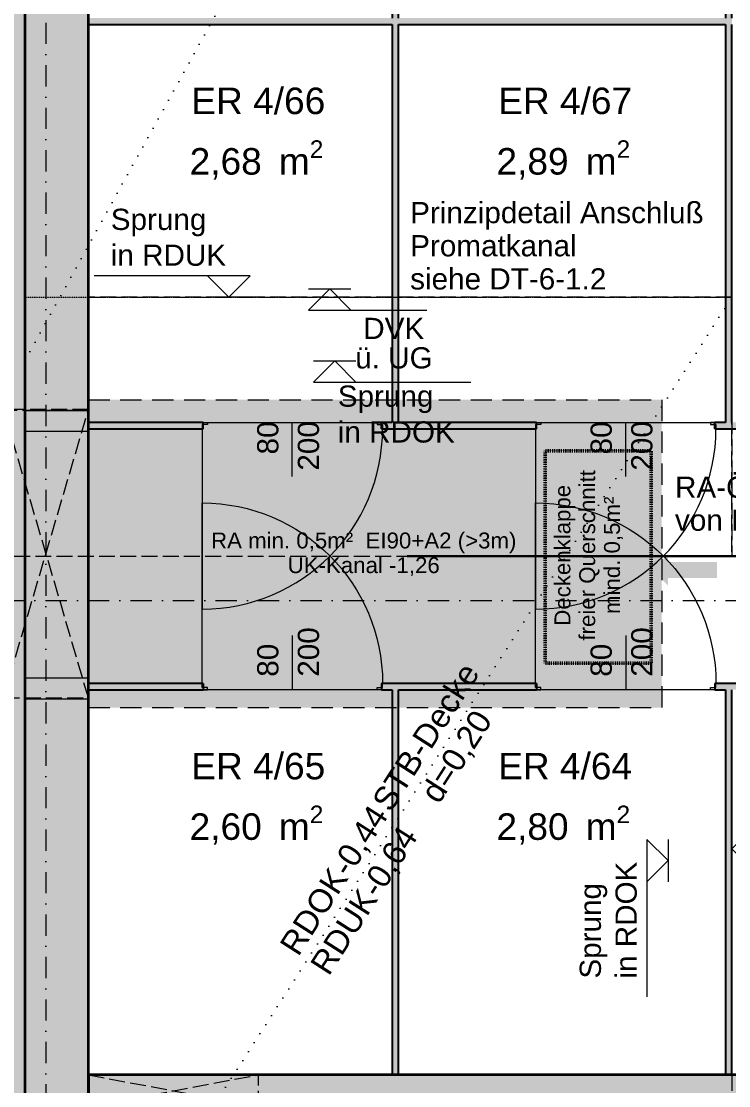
# Model space of a CAD drawing. Header units: millimetres. Extents: x 32522367 to 32638135, y 41424826 to 41540167.
# Drawn here: x 32546052 to 32549384, y 41509147 to 41514163 of the extents above; entities that cross this region are included whole.
import ezdxf
from ezdxf.enums import TextEntityAlignment as Align

# ---------------------------------------------------------------- set-up
doc = ezdxf.new("R2010")
doc.units = ezdxf.units.MM
for name, pattern in [('Punktlinie weit', [0.05, 0, -0.05]), ('Raster', [0.2, 0.1, -0.05, 0, -0.05]), ('Strichlinie eng', [0.1, 0.075, -0.025]), ('Strichlinie mittel', [0.15, 0.1, -0.05]), ('Untersicht', [0.1, 0.075, -0.025])]:
    doc.linetypes.add(name, pattern=pattern)
for name, color, linetype in [('000 Achsraster Haupt', 251, 'Continuous'), ('110 Wand Aussen', 251, 'Continuous'), ('120 Wand Innen tragend', 251, 'Continuous'), ('130 Wand Innen', 251, 'Continuous'), ('215 DVK darüber', 251, 'Continuous'), ('220 Bodenaufbau', 251, 'Continuous'), ('240 Unterdaemmung', 251, 'Continuous'), ('715 Lueftung', 251, 'Continuous'), ('811 Raum 2.Erschließung_ Nebenräume_Allg.räume_Technik', 251, 'Continuous'), ('955 Polierplan Beschriftung', 251, 'Continuous'), ('Archicad Tür-Marker', 251, 'Continuous'), ('Archicad Türen', 251, 'Continuous')]:
    doc.layers.add(name, color=color, linetype=linetype)
for name, color, linetype, lineweight in [('000 Achsraster Haupt_Stift_Nr__1', 251, 'Continuous', 13), ('110 Wand Aussen_Stift_Nr__1', 251, 'Continuous', 13), ('110 Wand Aussen_Stift_Nr__24', 251, 'Continuous', 13), ('110 Wand Aussen_Stift_Nr__29', 251, 'Continuous', 13), ('110 Wand Aussen_Stift_Nr__6', 251, 'Continuous', 13), ('110 Wand Aussen_Stift_Nr__7', 251, 'Continuous', 25), ('110 Wand Aussen_Stift_Nr__8', 251, 'Continuous', 35), ('120 Wand Innen tragend_Stift_Nr__1', 251, 'Continuous', 13), ('120 Wand Innen tragend_Stift_Nr__23', 251, 'Continuous', 13), ('120 Wand Innen tragend_Stift_Nr__6', 251, 'Continuous', 13), ('120 Wand Innen tragend_Stift_Nr__8', 251, 'Continuous', 35), ('130 Wand Innen_Stift_Nr__26', 251, 'Continuous', 13), ('130 Wand Innen_Stift_Nr__7', 251, 'Continuous', 25), ('136 Halsdämmung_Stift_Nr__1', 251, 'Continuous', 13), ('136 Halsdämmung_Stift_Nr__18', 251, 'Continuous', 0), ('215 DVK darüber_Stift_Nr__1', 251, 'Continuous', 13), ('215 DVK darüber_Stift_Nr__17', 251, 'Continuous', 18), ('220 Bodenaufbau_Stift_Nr__6', 251, 'Continuous', 13), ('240 Unterdaemmung_Stift_Nr__6', 251, 'Continuous', 13), ('590 Brandschutz.baulicher_ modellierter BS_ Objekte_Stift_Nr__101', 251, 'Continuous', 50), ('715 Lueftung_Stift_Nr__103', 251, 'Continuous', 18), ('715 Lueftung_Stift_Nr__121', 251, 'Continuous', 13), ('720 Haustechnik Installation_Stift_Nr__1', 251, 'Continuous', 13), ('955 Polierplan Beschriftung_Stift_Nr__1', 251, 'Continuous', 13), ('958 Detail Beschriftung_Stift_Nr__154', 251, 'Continuous', 13), ('970 Brandschutz Beschriftung.Texte_ Bemaßung_ Symbole_ Fluchtwege_Stift_Nr__101', 251, 'Continuous', 50), ('Archicad Raumstempel_Stift_Nr__1', 251, 'Continuous', 13), ('Archicad Tür-Marker_Stift_Nr__1', 251, 'Continuous', 13), ('Archicad Türen_Stift_Nr__1', 251, 'Continuous', 13), ('Archicad Türen_Stift_Nr__7', 251, 'Continuous', 25)]:
    doc.layers.add(name, color=color, linetype=linetype, lineweight=lineweight)
doc.layers.add('E_NACHRTECH', color=3, linetype='Continuous', true_color=0x00fa00)
doc.styles.add('ERSTELLTER_STIL_1', font='arial.ttf')

# ---------------------------------------------------------------- blocks, each defined once
blk = doc.blocks.new('ER 4_66__14', base_point=(21.4987, 68.6698))
at = {"layer": 'Archicad Raumstempel_Stift_Nr__1', "color": 7, "lineweight": 13, "insert": (21.1861, 68.7043), "char_height": 0.125, "attachment_point": 1, "rotation": 343.6401, "style": 'ERSTELLTER_STIL_1'}
blk.add_mtext('\\A1;{\\pql;\\pt0,0.05;\\fArial|b0|i0|c0|p0;\\W1.000000;2,68\\fArial|b0|i0|c0|p0;\\W1.000000;\\A1{\\H.66x;\\S^  ;}\\fArial|b0|i0|c0|p0;\\W1.000000; m\\fArial|b0|i0|c0|p0;\\W1.000000;\\A1{\\H.66x;\\S2^  ;}}', dxfattribs=at)
at = {"layer": 'Archicad Raumstempel_Stift_Nr__1', "color": 7, "lineweight": 13, "style": 'ERSTELLTER_STIL_1'}
for tag, p in [('ROOM_NAME', (21.2638, 68.9405)), ('DUMMY_890', (21.8581, 68.7946)), ('DUMMY_891', (21.1946, 68.7334))]:
    blk.add_attdef(tag, text='', height=0.125, rotation=343.6401, dxfattribs=at).set_placement(p, align=Align.TOP_LEFT)
blk = doc.blocks.new('ER 4_67__15', base_point=(22.8852, 68.2627))
at = {"layer": 'Archicad Raumstempel_Stift_Nr__1', "color": 7, "lineweight": 13, "insert": (22.5726, 68.2973), "char_height": 0.125, "attachment_point": 1, "rotation": 343.6401, "style": 'ERSTELLTER_STIL_1'}
blk.add_mtext('\\A1;{\\pql;\\pt0,0.05;\\fArial|b0|i0|c0|p0;\\W1.000000;2,89\\fArial|b0|i0|c0|p0;\\W1.000000;\\A1{\\H.66x;\\S^  ;}\\fArial|b0|i0|c0|p0;\\W1.000000; m\\fArial|b0|i0|c0|p0;\\W1.000000;\\A1{\\H.66x;\\S2^  ;}}', dxfattribs=at)
at = {"layer": 'Archicad Raumstempel_Stift_Nr__1', "color": 7, "lineweight": 13, "style": 'ERSTELLTER_STIL_1'}
for tag, p in [('ROOM_NAME', (22.6503, 68.5334)), ('DUMMY_890', (23.2446, 68.3875)), ('DUMMY_891', (22.5811, 68.3264))]:
    blk.add_attdef(tag, text='', height=0.125, rotation=343.6401, dxfattribs=at).set_placement(p, align=Align.TOP_LEFT)
blk = doc.blocks.new('ER 4_65__19', base_point=(20.6157, 65.6617))
at = {"layer": 'Archicad Raumstempel_Stift_Nr__1', "color": 7, "lineweight": 13, "insert": (20.303, 65.6962), "char_height": 0.125, "attachment_point": 1, "rotation": 343.6401, "style": 'ERSTELLTER_STIL_1'}
blk.add_mtext('\\A1;{\\pql;\\pt0,0.05;\\fArial|b0|i0|c0|p0;\\W1.000000;2,60\\fArial|b0|i0|c0|p0;\\W1.000000;\\A1{\\H.66x;\\S^  ;}\\fArial|b0|i0|c0|p0;\\W1.000000; m\\fArial|b0|i0|c0|p0;\\W1.000000;\\A1{\\H.66x;\\S2^  ;}}', dxfattribs=at)
at = {"layer": 'Archicad Raumstempel_Stift_Nr__1', "color": 7, "lineweight": 13, "style": 'ERSTELLTER_STIL_1'}
for tag, p in [('ROOM_NAME', (20.3807, 65.9324)), ('DUMMY_890', (20.9751, 65.7865)), ('DUMMY_891', (20.3116, 65.7254))]:
    blk.add_attdef(tag, text='', height=0.125, rotation=343.6401, dxfattribs=at).set_placement(p, align=Align.TOP_LEFT)
blk = doc.blocks.new('ER 4_64__20', base_point=(22.0022, 65.2547))
at = {"layer": 'Archicad Raumstempel_Stift_Nr__1', "color": 7, "lineweight": 13, "insert": (21.6895, 65.2892), "char_height": 0.125, "attachment_point": 1, "rotation": 343.6401, "style": 'ERSTELLTER_STIL_1'}
blk.add_mtext('\\A1;{\\pql;\\pt0,0.05;\\fArial|b0|i0|c0|p0;\\W1.000000;2,80\\fArial|b0|i0|c0|p0;\\W1.000000;\\A1{\\H.66x;\\S^  ;}\\fArial|b0|i0|c0|p0;\\W1.000000; m\\fArial|b0|i0|c0|p0;\\W1.000000;\\A1{\\H.66x;\\S2^  ;}}', dxfattribs=at)
at = {"layer": 'Archicad Raumstempel_Stift_Nr__1', "color": 7, "lineweight": 13, "style": 'ERSTELLTER_STIL_1'}
for tag, p in [('ROOM_NAME', (21.7672, 65.5254)), ('DUMMY_890', (22.3616, 65.3795)), ('DUMMY_891', (21.6981, 65.3183))]:
    blk.add_attdef(tag, text='', height=0.125, rotation=343.6401, dxfattribs=at).set_placement(p, align=Align.TOP_LEFT)
blk = doc.blocks.new('Decke_16', base_point=(24.3313, 82.1748))
at = {"layer": '220 Bodenaufbau_Stift_Nr__6', "color": 7, "linetype": 'Continuous', "lineweight": 13, "flags": 128}
blk.add_lwpolyline([(10.1971, 34.0265), (24.3313, 82.1748), (27.0947, 81.3636), (27.827, 83.8583), (30.4177, 83.0978), (29.6854, 80.6031), (63.8728, 70.5671)], dxfattribs=at)
blk = doc.blocks.new('Decke_18', base_point=(20.5208, 68.1293))
at = {"layer": '240 Unterdaemmung_Stift_Nr__6', "color": 7, "linetype": 'Strichlinie eng', "lineweight": 13, "flags": 128}
blk.add_lwpolyline([(20.5208, 68.1293), (23.4282, 67.2758), (23.0846, 66.1053), (27.5655, 64.7899), (29.7118, 72.1014), (22.3236, 74.2702)], close=True, dxfattribs=at)
blk = doc.blocks.new('Decke_28', base_point=(23.4282, 67.2758))
at = {"layer": '240 Unterdaemmung_Stift_Nr__6', "color": 7, "linetype": 'Strichlinie eng', "lineweight": 13, "flags": 128}
blk.add_lwpolyline([(23.4282, 67.2758), (20.5208, 68.1293), (20.3705, 67.6172), (19.9867, 67.7299), (19.7934, 67.0714), (23.0846, 66.1053)], close=True, dxfattribs=at)
blk = doc.blocks.new('Öffnung_84')
at = {"layer": '110 Wand Aussen_Stift_Nr__1', "color": 7, "linetype": 'Untersicht', "lineweight": 13}
for p, q in [((19.9889, 66.3171), (19.9881, 67.7347)), ((19.605, 66.4297), (20.3719, 67.622))]:
    blk.add_line(p, q, dxfattribs=at)
at = {"layer": '110 Wand Aussen_Stift_Nr__6', "color": 7, "linetype": 'Untersicht', "lineweight": 13, "flags": 128}
for points in [[(20.0841, 67.7065), (19.9881, 67.7347)], [(20.3719, 67.622), (20.0841, 67.7065)], [(19.605, 66.4297), (19.701, 66.4016)], [(19.701, 66.4016), (19.9889, 66.3171)]]:
    blk.add_lwpolyline(points, dxfattribs=at)
at = {"layer": '110 Wand Aussen_Stift_Nr__7', "color": 7, "linetype": 'Continuous', "lineweight": 25, "flags": 128}
blk.add_lwpolyline([(19.9881, 67.7347), (19.605, 66.4297)], dxfattribs=at)
at = {"layer": '110 Wand Aussen_Stift_Nr__8', "color": 7, "linetype": 'Continuous', "lineweight": 35, "flags": 128}
blk.add_lwpolyline([(19.9889, 66.3171), (20.3719, 67.622)], dxfattribs=at)
blk = doc.blocks.new('Wand_69', base_point=(20.8828, 69.3623))
at = {"layer": '130 Wand Innen_Stift_Nr__26', "linetype": 'Continuous', "lineweight": 13}
for points in [[(22.2549, 68.9596), (22.2634, 68.9883), (20.8913, 69.3911), (20.8828, 69.3623)], [(23.7613, 68.5173), (23.7698, 68.5461), (22.2921, 68.9799), (22.2837, 68.9511)]]:
    blk.add_hatch(color=5, dxfattribs=at).paths.add_polyline_path(points)
at = {"layer": '130 Wand Innen_Stift_Nr__7', "color": 7, "linetype": 'Continuous', "lineweight": 25, "flags": 128}
for points in [[(20.8913, 69.3911), (20.8828, 69.3623)], [(20.8828, 69.3623), (22.2549, 68.9596)], [(22.2837, 68.9511), (23.7613, 68.5173)]]:
    blk.add_lwpolyline(points, dxfattribs=at)
blk = doc.blocks.new('Blockrahmentür 1-Fl 27_3')
at = {"layer": 'Archicad Türen_Stift_Nr__1', "color": 7, "linetype": 'Continuous', "lineweight": 13}
for p, q in [((0.425, 0), (0.425, 0.85)), ((-0.425, -0.02), (-0.425, 0)), ((-0.425, 0), (-0.42, 0)), ((-0.42, 0), (-0.42, -0.03)), ((0.425, 0), (0.42, 0)), ((0.42, 0), (0.42, -0.03)), ((0.425, -0.02), (0.425, 0)), ((-0.4, -0.02), (-0.425, -0.02)), ((-0.42, -0.03), (-0.4, -0.03)), ((-0.4, -0.03), (-0.4, -0.02)), ((0.4, -0.03), (0.4, -0.02)), ((0.4, -0.02), (0.425, -0.02)), ((0.42, -0.03), (0.4, -0.03))]:
    blk.add_line(p, q, dxfattribs=at)
blk.add_arc((0.425, 0), 0.85, 90, 180, dxfattribs=at)
at = {"layer": 'Archicad Türen_Stift_Nr__7', "color": 7, "linetype": 'Continuous', "lineweight": 25}
for p, q in [((-0.42, 0), (-0.42, -0.03)), ((-0.42, 0), (-0.42, -0.03)), ((0.42, 0), (0.42, -0.03)), ((0.42, 0), (0.42, -0.03))]:
    blk.add_line(p, q, dxfattribs=at)
blk = doc.blocks.new('T Marker AUT 27_3')
at = {"layer": 'Archicad Tür-Marker_Stift_Nr__1', "color": 7, "linetype": 'Continuous', "lineweight": 13}
blk.add_line((0, -0.255), (0, 0), dxfattribs=at)
at = {"layer": 'Archicad Tür-Marker_Stift_Nr__1', "color": 7, "lineweight": 13, "style": 'ERSTELLTER_STIL_1'}
for tag, height, p in [('DUMMY_270', 0.1, (-0.165, 0.0026)), ('DUMMY_268', 0.1, (0.0264, 0.0026)), ('DUMMY_269', 0.0667, (0.0931, -0.1825)), ('DUMMY_271', 0.0667, (-0.0983, -0.2588))]:
    blk.add_attdef(tag, text='', height=height, rotation=270, dxfattribs=at).set_placement(p, align=Align.BOTTOM_LEFT)
blk = doc.blocks.new('Wand_73', base_point=(20.3462, 67.5345))
at = {"layer": '130 Wand Innen_Stift_Nr__26', "linetype": 'Continuous', "lineweight": 13}
for points in [[(20.3547, 67.5633), (20.3462, 67.5345), (20.8644, 67.3824), (20.8728, 67.4112)], [(21.6704, 67.1458), (22.3708, 66.9402), (22.3792, 66.9689), (21.6788, 67.1746)], [(23.1852, 66.7323), (23.1768, 66.7035), (23.7717, 66.5289), (23.7801, 66.5577)]]:
    blk.add_hatch(color=5, dxfattribs=at).paths.add_polyline_path(points)
at = {"layer": '130 Wand Innen_Stift_Nr__7', "color": 7, "linetype": 'Continuous', "lineweight": 25}
for p, q in [((20.8644, 67.3824), (20.8728, 67.4112)), ((21.6704, 67.1458), (21.6788, 67.1746)), ((22.3708, 66.9402), (22.3792, 66.9689)), ((23.1768, 66.7035), (23.1852, 66.7323))]:
    blk.add_line(p, q, dxfattribs=at)
at = {"layer": '130 Wand Innen_Stift_Nr__7', "color": 7, "linetype": 'Continuous', "lineweight": 25, "flags": 128}
for points in [[(20.3547, 67.5633), (20.3462, 67.5345)], [(20.3462, 67.5345), (20.8644, 67.3824)], [(20.8728, 67.4112), (20.3547, 67.5633)], [(21.7268, 67.1605), (21.6788, 67.1746)], [(21.6704, 67.1458), (22.3708, 66.9402)], [(22.3792, 66.9689), (21.7556, 67.152)], [(23.2332, 66.7182), (23.1852, 66.7323)], [(23.1768, 66.7035), (23.7717, 66.5289)]]:
    blk.add_lwpolyline(points, dxfattribs=at)
at = {"layer": 'Archicad Tür-Marker', "color": 7, "lineweight": 13}
ref = blk.add_blockref('T Marker AUT 27_3', (21.2758, 67.2929), dxfattribs=dict(at, rotation=343.6400901272619))
ref.add_attrib('DUMMY_268', '80', dxfattribs={"layer": 'Archicad Tür-Marker_Stift_Nr__1', "color": 7, "lineweight": 13, "height": 0.1, "rotation": 73.6401, "style": 'ERSTELLTER_STIL_1'}).set_placement((21.199, 67.1578), align=Align.BOTTOM_LEFT)
ref.add_attrib('DUMMY_270', '200', dxfattribs={"layer": 'Archicad Tür-Marker_Stift_Nr__1', "color": 7, "lineweight": 13, "height": 0.1, "rotation": 73.6401, "style": 'ERSTELLTER_STIL_1'}).set_placement((21.3612, 67.0307), align=Align.BOTTOM_LEFT)
ref = blk.add_blockref('T Marker AUT 27_3', (22.7822, 66.8506), dxfattribs=dict(at, rotation=343.6400901272619))
ref.add_attrib('DUMMY_268', '80', dxfattribs={"layer": 'Archicad Tür-Marker_Stift_Nr__1', "color": 7, "lineweight": 13, "height": 0.1, "rotation": 73.6401, "style": 'ERSTELLTER_STIL_1'}).set_placement((22.7055, 66.7155), align=Align.BOTTOM_LEFT)
ref.add_attrib('DUMMY_270', '200', dxfattribs={"layer": 'Archicad Tür-Marker_Stift_Nr__1', "color": 7, "lineweight": 13, "height": 0.1, "rotation": 73.6401, "style": 'ERSTELLTER_STIL_1'}).set_placement((22.8677, 66.5884), align=Align.BOTTOM_LEFT)
at = {"layer": 'Archicad Türen', "color": 7, "linetype": 'Continuous', "lineweight": 13, "rotation": 163.6400901272619}
for p in [(21.2674, 67.2641), (22.7738, 66.8218)]:
    blk.add_blockref('Blockrahmentür 1-Fl 27_3', p, dxfattribs=at)
blk = doc.blocks.new('T Marker AUT 27_2')
at = {"layer": 'Archicad Tür-Marker_Stift_Nr__1', "color": 7, "linetype": 'Continuous', "lineweight": 13}
blk.add_line((0, 0.225), (0, -0.03), dxfattribs=at)
at = {"layer": 'Archicad Tür-Marker_Stift_Nr__1', "color": 7, "lineweight": 13, "style": 'ERSTELLTER_STIL_1'}
for tag, height, p in [('DUMMY_270', 0.1, (-0.165, 0.2614)), ('DUMMY_268', 0.1, (0.0264, 0.1852)), ('DUMMY_271', 0.0667, (-0.0983, 0)), ('DUMMY_269', 0.0667, (0.0931, 0))]:
    blk.add_attdef(tag, text='', height=height, rotation=270, dxfattribs=at).set_placement(p, align=Align.BOTTOM_LEFT)
blk = doc.blocks.new('Wand_75', base_point=(20.0082, 66.3831))
at = {"layer": '130 Wand Innen_Stift_Nr__26', "linetype": 'Continuous', "lineweight": 13}
for points in [[(19.9998, 66.3543), (20.5179, 66.2022), (20.5264, 66.231), (20.0082, 66.3831)], [(21.3324, 65.9944), (21.3239, 65.9656), (22.0243, 65.76), (22.0328, 65.7887)], [(22.8388, 65.5521), (22.8303, 65.5233), (23.4252, 65.3487), (23.4337, 65.3775)]]:
    blk.add_hatch(color=5, dxfattribs=at).paths.add_polyline_path(points)
at = {"layer": '130 Wand Innen_Stift_Nr__7', "color": 7, "linetype": 'Continuous', "lineweight": 25}
for p, q in [((20.5264, 66.231), (20.5179, 66.2022)), ((21.3324, 65.9944), (21.3239, 65.9656)), ((22.0328, 65.7887), (22.0243, 65.76)), ((22.8388, 65.5521), (22.8303, 65.5233))]:
    blk.add_line(p, q, dxfattribs=at)
at = {"layer": '130 Wand Innen_Stift_Nr__7', "color": 7, "linetype": 'Continuous', "lineweight": 25, "flags": 128}
for points in [[(19.9998, 66.3543), (20.0082, 66.3831)], [(20.5264, 66.231), (20.0082, 66.3831)], [(19.9998, 66.3543), (20.5179, 66.2022)], [(21.3239, 65.9656), (21.3719, 65.9515)], [(22.0328, 65.7887), (21.3324, 65.9944)], [(21.4007, 65.943), (22.0243, 65.76)], [(22.8303, 65.5233), (22.8783, 65.5093)], [(23.4337, 65.3775), (22.8388, 65.5521)]]:
    blk.add_lwpolyline(points, dxfattribs=at)
at = {"layer": 'Archicad Tür-Marker', "color": 7, "lineweight": 13}
ref = blk.add_blockref('T Marker AUT 27_2', (20.9294, 66.1127), dxfattribs=dict(at, rotation=343.6400901272616))
ref.add_attrib('DUMMY_268', '80', dxfattribs={"layer": 'Archicad Tür-Marker_Stift_Nr__1', "color": 7, "lineweight": 13, "height": 0.1, "rotation": 73.6401, "style": 'ERSTELLTER_STIL_1'}).set_placement((20.904, 66.1527), align=Align.BOTTOM_LEFT)
ref.add_attrib('DUMMY_270', '200', dxfattribs={"layer": 'Archicad Tür-Marker_Stift_Nr__1', "color": 7, "lineweight": 13, "height": 0.1, "rotation": 73.6401, "style": 'ERSTELLTER_STIL_1'}).set_placement((21.0877, 66.0988), align=Align.BOTTOM_LEFT)
ref = blk.add_blockref('T Marker AUT 27_2', (22.4358, 65.6704), dxfattribs=dict(at, rotation=343.6400901272616))
ref.add_attrib('DUMMY_268', '80', dxfattribs={"layer": 'Archicad Tür-Marker_Stift_Nr__1', "color": 7, "lineweight": 13, "height": 0.1, "rotation": 73.6401, "style": 'ERSTELLTER_STIL_1'}).set_placement((22.4104, 65.7105), align=Align.BOTTOM_LEFT)
ref.add_attrib('DUMMY_270', '200', dxfattribs={"layer": 'Archicad Tür-Marker_Stift_Nr__1', "color": 7, "lineweight": 13, "height": 0.1, "rotation": 73.6401, "style": 'ERSTELLTER_STIL_1'}).set_placement((22.5941, 65.6566), align=Align.BOTTOM_LEFT)
at = {"layer": 'Archicad Türen', "color": 7, "linetype": 'Continuous', "lineweight": 13, "xscale": -1, "rotation": 343.6400901272616}
for p in [(20.9294, 66.1127), (22.4358, 65.6704)]:
    blk.add_blockref('Blockrahmentür 1-Fl 27_3', p, dxfattribs=at)
blk = doc.blocks.new('Wand_79', base_point=(22.851, 70.9367))
at = {"layer": '130 Wand Innen_Stift_Nr__26', "linetype": 'Continuous', "lineweight": 13}
blk.add_hatch(color=5, dxfattribs=at).paths.add_polyline_path([(22.7859, 70.7682), (21.7268, 67.1605), (21.7556, 67.152), (22.8146, 70.7598)])
at = {"layer": '130 Wand Innen_Stift_Nr__7', "color": 7, "linetype": 'Continuous', "lineweight": 25, "flags": 128}
for points in [[(22.7859, 70.7682), (22.2634, 68.9883)], [(22.2921, 68.9799), (22.8146, 70.7598)], [(22.8146, 70.7598), (22.7859, 70.7682)], [(22.2549, 68.9596), (21.7268, 67.1605)], [(21.7556, 67.152), (22.2837, 68.9511)]]:
    blk.add_lwpolyline(points, dxfattribs=at)
blk = doc.blocks.new('Wand_80', base_point=(24.3489, 70.4657))
at = {"layer": '130 Wand Innen_Stift_Nr__26', "linetype": 'Continuous', "lineweight": 13}
blk.add_hatch(color=5, dxfattribs=at).paths.add_polyline_path([(24.3345, 70.4699), (23.2332, 66.7182), (23.262, 66.7098), (24.3633, 70.4615)])
at = {"layer": '130 Wand Innen_Stift_Nr__7', "color": 7, "linetype": 'Continuous', "lineweight": 25, "flags": 128}
for points in [[(24.3345, 70.4699), (23.7698, 68.5461)], [(23.7986, 68.5377), (24.3633, 70.4615)], [(23.7613, 68.5173), (23.2332, 66.7182)], [(23.262, 66.7098), (23.7901, 68.5089)]]:
    blk.add_lwpolyline(points, dxfattribs=at)
blk = doc.blocks.new('Wand_83', base_point=(21.3947, 65.976))
at = {"layer": '130 Wand Innen_Stift_Nr__26', "linetype": 'Continuous', "lineweight": 13}
for points in [[(20.8606, 64.21), (20.8894, 64.2015), (21.4007, 65.943), (21.3719, 65.9515)], [(20.3072, 62.3245), (20.3359, 62.3161), (20.8472, 64.0576), (20.8184, 64.066)]]:
    blk.add_hatch(color=5, dxfattribs=at).paths.add_polyline_path(points)
at = {"layer": '130 Wand Innen_Stift_Nr__7', "color": 7, "linetype": 'Continuous', "lineweight": 25}
for p, q in [((20.8894, 64.2015), (20.8606, 64.21)), ((20.8472, 64.0576), (20.8184, 64.066))]:
    blk.add_line(p, q, dxfattribs=at)
at = {"layer": '130 Wand Innen_Stift_Nr__7', "color": 7, "linetype": 'Continuous', "lineweight": 25, "flags": 128}
for points in [[(21.3719, 65.9515), (20.8606, 64.21)], [(20.8894, 64.2015), (21.4007, 65.943)], [(20.8184, 64.066), (20.3072, 62.3245)], [(20.3359, 62.3161), (20.8472, 64.0576)]]:
    blk.add_lwpolyline(points, dxfattribs=at)
blk = doc.blocks.new('Wand_84', base_point=(22.9012, 65.5338))
at = {"layer": '130 Wand Innen_Stift_Nr__26', "linetype": 'Continuous', "lineweight": 13}
for points in [[(22.3671, 63.7678), (22.3959, 63.7593), (22.9071, 65.5008), (22.8783, 65.5093)], [(21.8136, 61.8823), (21.8424, 61.8739), (22.3536, 63.6154), (22.3248, 63.6238)]]:
    blk.add_hatch(color=5, dxfattribs=at).paths.add_polyline_path(points)
at = {"layer": '130 Wand Innen_Stift_Nr__7', "color": 7, "linetype": 'Continuous', "lineweight": 25}
for p, q in [((22.3959, 63.7593), (22.3671, 63.7678)), ((22.3536, 63.6154), (22.3248, 63.6238))]:
    blk.add_line(p, q, dxfattribs=at)
at = {"layer": '130 Wand Innen_Stift_Nr__7', "color": 7, "linetype": 'Continuous', "lineweight": 25, "flags": 128}
for points in [[(22.8783, 65.5093), (22.3671, 63.7678)], [(22.3959, 63.7593), (22.9071, 65.5008)], [(22.3248, 63.6238), (21.8136, 61.8823)], [(21.8424, 61.8739), (22.3536, 63.6154)]]:
    blk.add_lwpolyline(points, dxfattribs=at)
blk = doc.blocks.new('Wand_211', base_point=(7.6485, 24.2797))
at = {"layer": '110 Wand Aussen_Stift_Nr__24', "linetype": 'Continuous', "lineweight": 13}
blk.add_hatch(color=92, dxfattribs=at).paths.add_polyline_path([(7.733, 24.5675), (24.5347, 81.8024), (24.2468, 81.8869), (7.4452, 24.652)])
at = {"layer": '110 Wand Aussen_Stift_Nr__29', "linetype": 'Continuous', "lineweight": 13}
blk.add_hatch(color=6, dxfattribs=at).paths.add_polyline_path([(7.2647, 24.3924), (7.3607, 24.3642), (24.3313, 82.1748), (24.2354, 82.2029)])
at = {"layer": '110 Wand Aussen_Stift_Nr__8', "color": 7, "linetype": 'Continuous', "lineweight": 35}
blk.add_line((24.2468, 81.8869), (7.4452, 24.652), dxfattribs=at)
at = {"layer": '110 Wand Aussen_Stift_Nr__8', "color": 7, "linetype": 'Continuous', "lineweight": 35, "flags": 128}
for points in [[(20.3719, 67.622), (24.5347, 81.8024)], [(7.733, 24.5675), (19.9889, 66.3171)]]:
    blk.add_lwpolyline(points, dxfattribs=at)
blk = doc.blocks.new('Pfeil Gerade 27')
at = {"layer": '715 Lueftung_Stift_Nr__121', "linetype": 'Continuous', "lineweight": 13, "true_color": 0xe60000}
blk.add_hatch(color=1, dxfattribs=at).paths.add_polyline_path([(0.15, 0), (0.0804, 0.0748), (0.0804, 0.0376), (-0.15, 0.0376), (-0.15, -0.0376), (0.0804, -0.0376), (0.0804, -0.0748)])
blk = doc.blocks.new('Träger_15', base_point=(20.1804, 66.9695))
at = {"layer": '715 Lueftung_Stift_Nr__103', "linetype": 'Continuous', "lineweight": 0, "true_color": 0x231e00}
blk.add_hatch(color=38, dxfattribs=at).paths.add_polyline_path([(22.9753, 66.9046), (20.3846, 67.6651), (19.9762, 66.2738), (22.5668, 65.5133)])
at = {"layer": '715 Lueftung_Stift_Nr__103', "color": 56, "linetype": 'Strichlinie mittel', "lineweight": 18, "true_color": 0x8c7b00, "flags": 128}
for points in [[(20.3846, 67.6651), (19.9762, 66.2738)], [(20.3846, 67.6651), (22.9753, 66.9046)], [(22.9753, 66.9046), (22.5668, 65.5133)], [(19.9762, 66.2738), (22.5668, 65.5133)]]:
    blk.add_lwpolyline(points, dxfattribs=at)
blk = doc.blocks.new('Höhenbemaßung_39', base_point=(22.3924, 64.8125))
at = {"layer": '215 DVK darüber_Stift_Nr__17', "color": 190, "linetype": 'Continuous', "lineweight": 18, "true_color": 0x9900ff}
for p, q in [((22.3246, 64.9366), (22.2683, 64.7447)), ((22.3924, 64.8125), (22.3246, 64.9366)), ((22.4205, 64.9084), (22.3642, 64.7165)), ((22.2683, 64.7447), (22.3924, 64.8125)), ((22.2683, 64.7447), (22.1159, 64.2255))]:
    blk.add_line(p, q, dxfattribs=at)
at = {"layer": '215 DVK darüber_Stift_Nr__17', "color": 190, "lineweight": 18, "true_color": 0x9900ff, "char_height": 0.1, "attachment_point": 7, "rotation": 73.6401, "style": 'ERSTELLTER_STIL_1'}
for s, insert in [('\\A1;{\\pql;\\fArial|b0|i0|c0|p0;\\W1.000000;in RDOK}', (22.0952, 64.3205)), ('\\A1;{\\pql;\\fArial|b0|i0|c0|p0;\\W1.000000;Sprung}', (21.9609, 64.3599))]:
    blk.add_mtext(s, dxfattribs=dict(at, insert=insert))
blk = doc.blocks.new('Höhenbemaßung_40', base_point=(21.5488, 67.5148))
at = {"layer": '215 DVK darüber_Stift_Nr__17', "color": 190, "linetype": 'Continuous', "lineweight": 18, "true_color": 0x9900ff}
for p, q in [((21.4529, 67.543), (21.6448, 67.4867)), ((21.5488, 67.5148), (21.4247, 67.4471)), ((21.6166, 67.3907), (21.5488, 67.5148)), ((21.4247, 67.4471), (21.6166, 67.3907)), ((21.6166, 67.3907), (22.1358, 67.2383))]:
    blk.add_line(p, q, dxfattribs=at)
at = {"layer": '215 DVK darüber_Stift_Nr__17', "color": 190, "lineweight": 18, "true_color": 0x9900ff, "char_height": 0.1, "attachment_point": 7, "rotation": 343.6401, "style": 'ERSTELLTER_STIL_1'}
for s, insert in [('\\A1;{\\pql;\\fArial|b0|i0|c0|p0;\\W1.000000;Sprung}', (21.4935, 67.2741)), ('\\A1;{\\pql;\\fArial|b0|i0|c0|p0;\\W1.000000;in RDOK}', (21.454, 67.1398))]:
    blk.add_mtext(s, dxfattribs=dict(at, insert=insert))
blk = doc.blocks.new('Höhenbemaßung_41', base_point=(21.155, 67.9431))
at = {"layer": '215 DVK darüber_Stift_Nr__17', "color": 190, "linetype": 'Continuous', "lineweight": 18, "true_color": 0x9900ff}
for p, q in [((21.0872, 68.0672), (20.5753, 68.2175)), ((21.2791, 68.0109), (21.0872, 68.0672)), ((21.0872, 68.0672), (21.155, 67.9431)), ((21.2509, 67.915), (21.059, 67.9713)), ((21.155, 67.9431), (21.2791, 68.0109))]:
    blk.add_line(p, q, dxfattribs=at)
at = {"layer": '215 DVK darüber_Stift_Nr__17', "color": 190, "lineweight": 18, "true_color": 0x9900ff, "char_height": 0.1, "attachment_point": 7, "rotation": 343.6401, "style": 'ERSTELLTER_STIL_1'}
for s, insert in [('\\A1;{\\pql;\\fArial|b0|i0|c0|p0;\\W1.000000;Sprung}', (20.7024, 68.3746)), ('\\A1;{\\pql;\\fArial|b0|i0|c0|p0;\\W1.000000;in RDUK}', (20.663, 68.2403))]:
    blk.add_mtext(s, dxfattribs=dict(at, insert=insert))
blk = doc.blocks.new('Höhenbemaßung_42', base_point=(22.6958, 64.7811))
at = {"layer": '215 DVK darüber_Stift_Nr__17', "color": 190, "linetype": 'Continuous', "lineweight": 18, "true_color": 0x9900ff}
for p, q in [((22.82, 64.8489), (22.9702, 65.3608)), ((22.6677, 64.6852), (22.724, 64.8771)), ((22.82, 64.8489), (22.6958, 64.7811)), ((22.7636, 64.657), (22.82, 64.8489)), ((22.6958, 64.7811), (22.7636, 64.657))]:
    blk.add_line(p, q, dxfattribs=at)
at = {"layer": '215 DVK darüber_Stift_Nr__17', "color": 190, "lineweight": 18, "true_color": 0x9900ff, "char_height": 0.1, "attachment_point": 7, "rotation": 73.6401, "style": 'ERSTELLTER_STIL_1'}
for s, insert in [('\\A1;{\\pql;\\fArial|b0|i0|c0|p0;\\W1.000000;in RDUK}', (23.073, 64.6936)), ('\\A1;{\\pql;\\fArial|b0|i0|c0|p0;\\W1.000000;Sprung}', (22.9387, 64.7331))]:
    blk.add_mtext(s, dxfattribs=dict(at, insert=insert))
blk = doc.blocks.new('Höhenbemaßung_67', base_point=(21.622, 67.8468))
at = {"layer": '215 DVK darüber_Stift_Nr__17', "color": 190, "linetype": 'Continuous', "lineweight": 18, "true_color": 0x9900ff}
for p, q in [((21.526, 67.875), (21.7179, 67.8187)), ((21.622, 67.8468), (21.4978, 67.779)), ((21.6897, 67.7227), (21.622, 67.8468)), ((21.4978, 67.779), (21.6897, 67.7227)), ((21.6897, 67.7227), (22.0334, 67.6218))]:
    blk.add_line(p, q, dxfattribs=at)
at = {"layer": '215 DVK darüber_Stift_Nr__17', "color": 190, "lineweight": 18, "true_color": 0x9900ff, "char_height": 0.1, "attachment_point": 7, "rotation": 343.6401, "style": 'ERSTELLTER_STIL_1'}
for s, insert in [('\\A1;{\\pql;\\fArial|b0|i0|c0|p0;\\W1.000000;DVK}', (21.7071, 67.5754)), ('\\A1;{\\pql;\\fArial|b0|i0|c0|p0;\\W1.000000;ü. UG}', (21.6311, 67.4518))]:
    blk.add_mtext(s, dxfattribs=dict(at, insert=insert))
blk = doc.blocks.new('Etikett_70', base_point=(20.6113, 67.7901))
at = {"layer": '955 Polierplan Beschriftung_Stift_Nr__1', "color": 7, "linetype": 'Punktlinie weit', "lineweight": 13}
blk.add_line((20.1485, 67.9259), (32.1801, 79.8707), dxfattribs=at)
blk = doc.blocks.new('Etikett_162', base_point=(18.7884, 66.4806))
at = {"layer": '955 Polierplan Beschriftung_Stift_Nr__1', "color": 7, "linetype": 'Punktlinie weit', "lineweight": 13}
blk.add_line((18.2331, 66.5501), (20.1473, 68.2768), dxfattribs=at)
at = {"layer": '955 Polierplan Beschriftung_Stift_Nr__1', "color": 7, "lineweight": 13, "char_height": 0.11, "rotation": 42.0535, "line_spacing_factor": 0.929581, "style": 'ERSTELLTER_STIL_1'}
for s, insert, attachment_point in [('\\A1;{\\pqc;\\fArial|b0|i0|c0|p0;\\W1.000000;\\fArial|b0|i0|c0|p0;\\W1.000000;\\fArial|b0|i0|c0|p0;\\W1.000000;STB-Decke\\fArial|b0|i0|c0|p0;\\W1.000000;\\A1{\\H.66x;\\S^  ;}\\fArial|b0|i0|c0|p0;\\W1.000000;\\fArial|b0|i0|c0|p0;\\W1.000000;\\P\\pqc;\\fArial|b0|i0|c0|p0;\\W1.000000;d=\\fArial|b0|i0|c0|p0;\\W1.000000;\\fArial|b0|i0|c0|p0;\\W1.000000;0,25\\fArial|b0|i0|c0|p0;\\W1.000000;\\A1{\\H.66x;\\S^  ;}\\fArial|b0|i0|c0|p0;\\W1.000000;\\fArial|b0|i0|c0|p0;\\W1.000000;}', (19.5821, 67.761), 5), ('\\A1;{\\pql;\\fArial|b0|i0|c0|p0;\\W1.000000;RDOK\\fArial|b0|i0|c0|p0;\\W1.000000;\\fArial|b0|i0|c0|p0;\\W1.000000;-0,51\\fArial|b0|i0|c0|p0;\\W1.000000;\\A1{\\H.66x;\\S^  ;}\\fArial|b0|i0|c0|p0;\\W1.000000;\\fArial|b0|i0|c0|p0;\\W1.000000;\\P\\pql;\\fArial|b0|i0|c0|p0;\\W1.000000;RDUK\\fArial|b0|i0|c0|p0;\\W1.000000;\\fArial|b0|i0|c0|p0;\\W1.000000;-0,76\\fArial|b0|i0|c0|p0;\\W1.000000;\\A1{\\H.66x;\\S^  ;}\\fArial|b0|i0|c0|p0;\\W1.000000;\\fArial|b0|i0|c0|p0;\\W1.000000;}', (18.4888, 66.7748), 4)]:
    blk.add_mtext(s, dxfattribs=dict(at, insert=insert, attachment_point=attachment_point))
blk = doc.blocks.new('Öffnung_332')
at = {"layer": '120 Wand Innen tragend_Stift_Nr__1', "color": 7, "linetype": 'Untersicht', "lineweight": 13}
for p, q in [((22.3959, 63.7593), (23.9848, 63.1365)), ((22.3536, 63.6154), (24.027, 63.2805))]:
    blk.add_line(p, q, dxfattribs=at)
at = {"layer": '120 Wand Innen tragend_Stift_Nr__6', "color": 7, "linetype": 'Untersicht', "lineweight": 13, "flags": 128}
for points in [[(22.3959, 63.7593), (22.3536, 63.6154)], [(23.9848, 63.1365), (24.027, 63.2805)]]:
    blk.add_lwpolyline(points, dxfattribs=at)
at = {"layer": '120 Wand Innen tragend_Stift_Nr__8', "color": 7, "linetype": 'Continuous', "lineweight": 35, "flags": 128}
for points in [[(24.027, 63.2805), (22.3959, 63.7593)], [(22.3536, 63.6154), (23.9848, 63.1365)]]:
    blk.add_lwpolyline(points, dxfattribs=at)
blk = doc.blocks.new('Öffnung_354')
at = {"layer": '120 Wand Innen tragend_Stift_Nr__1', "color": 7, "linetype": 'Untersicht', "lineweight": 13}
for p, q in [((19.4885, 64.6128), (20.2139, 64.2435)), ((19.4463, 64.4688), (20.2562, 64.3874))]:
    blk.add_line(p, q, dxfattribs=at)
at = {"layer": '120 Wand Innen tragend_Stift_Nr__6', "color": 7, "linetype": 'Untersicht', "lineweight": 13, "flags": 128}
blk.add_lwpolyline([(20.2139, 64.2435), (20.2562, 64.3874)], dxfattribs=at)
at = {"layer": '120 Wand Innen tragend_Stift_Nr__8', "color": 7, "linetype": 'Continuous', "lineweight": 35, "flags": 128}
for points in [[(19.4885, 64.6128), (19.4463, 64.4688)], [(20.2562, 64.3874), (19.4885, 64.6128)], [(19.4463, 64.4688), (20.2139, 64.2435)]]:
    blk.add_lwpolyline(points, dxfattribs=at)
blk = doc.blocks.new('Wand_600', base_point=(19.4674, 64.5408))
at = {"layer": '120 Wand Innen tragend_Stift_Nr__23', "linetype": 'Continuous', "lineweight": 13}
blk.add_hatch(color=91, dxfattribs=at).paths.add_polyline_path([(19.4463, 64.4688), (25.3377, 62.7394), (25.3799, 62.8833), (19.4885, 64.6128)])
at = {"layer": '120 Wand Innen tragend_Stift_Nr__8', "color": 7, "linetype": 'Continuous', "lineweight": 35, "flags": 128}
blk.add_lwpolyline([(22.3959, 63.7593), (20.2562, 64.3874)], dxfattribs=at)
blk = doc.blocks.new('Standard-Rastermarker')
at = {"layer": '000 Achsraster Haupt_Stift_Nr__1', "color": 7, "linetype": 'Raster', "lineweight": 13}
blk.add_line((1, 0), (73, 0), dxfattribs=at)
at = {"layer": '000 Achsraster Haupt_Stift_Nr__1', "color": 7, "lineweight": 13, "style": 'ERSTELLTER_STIL_1'}
for tag, p in [('AC_MarkerText_1_0', (-0.3593, -0.0343)), ('AC_MarkerText_1_1', (74.1407, -0.0343))]:
    blk.add_attdef(tag, text='', height=0.15, rotation=90, dxfattribs=at).set_placement(p, align=Align.TOP_CENTER)
blk = doc.blocks.new('Standard-Rastermarker_6')
at = {"layer": '000 Achsraster Haupt_Stift_Nr__1', "color": 7, "linetype": 'Raster', "lineweight": 13}
blk.add_line((1, 0), (57.5462, 0), dxfattribs=at)
at = {"layer": '000 Achsraster Haupt_Stift_Nr__1', "color": 7, "lineweight": 13, "style": 'ERSTELLTER_STIL_1'}
for tag, p in [('AC_MarkerText_1_0', (-0.25, 0.075)), ('AC_MarkerText_1_1', (58.7962, 0.075))]:
    blk.add_attdef(tag, text='', height=0.15, dxfattribs=at).set_placement(p, align=Align.TOP_CENTER)
blk = doc.blocks.new('Etikett_449', base_point=(19.8255, 64.6222))
at = {"layer": '955 Polierplan Beschriftung_Stift_Nr__1', "color": 7, "linetype": 'Punktlinie weit', "lineweight": 13}
blk.add_line((18.7683, 63.2244), (23.4282, 67.2758), dxfattribs=at)
at = {"layer": '955 Polierplan Beschriftung_Stift_Nr__1', "color": 7, "lineweight": 13, "char_height": 0.11, "rotation": 41.0048, "line_spacing_factor": 0.929581, "style": 'ERSTELLTER_STIL_1'}
for s, insert, attachment_point in [('\\A1;{\\pqc;\\fArial|b0|i0|c0|p0;\\W1.000000;\\fArial|b0|i0|c0|p0;\\W1.000000;\\fArial|b0|i0|c0|p0;\\W1.000000;STB-Decke\\fArial|b0|i0|c0|p0;\\W1.000000;\\A1{\\H.66x;\\S^  ;}\\fArial|b0|i0|c0|p0;\\W1.000000;\\fArial|b0|i0|c0|p0;\\W1.000000;\\P\\pqc;\\fArial|b0|i0|c0|p0;\\W1.000000;d=\\fArial|b0|i0|c0|p0;\\W1.000000;\\fArial|b0|i0|c0|p0;\\W1.000000;0,20\\fArial|b0|i0|c0|p0;\\W1.000000;\\A1{\\H.66x;\\S^  ;}\\fArial|b0|i0|c0|p0;\\W1.000000;\\fArial|b0|i0|c0|p0;\\W1.000000;}', (21.5381, 65.6267), 5), ('\\A1;{\\pql;\\fArial|b0|i0|c0|p0;\\W1.000000;RDOK\\fArial|b0|i0|c0|p0;\\W1.000000;\\fArial|b0|i0|c0|p0;\\W1.000000;-0,44\\fArial|b0|i0|c0|p0;\\W1.000000;\\A1{\\H.66x;\\S^  ;}\\fArial|b0|i0|c0|p0;\\W1.000000;\\fArial|b0|i0|c0|p0;\\W1.000000;\\P\\pql;\\fArial|b0|i0|c0|p0;\\W1.000000;RDUK\\fArial|b0|i0|c0|p0;\\W1.000000;\\fArial|b0|i0|c0|p0;\\W1.000000;-0,64\\fArial|b0|i0|c0|p0;\\W1.000000;\\A1{\\H.66x;\\S^  ;}\\fArial|b0|i0|c0|p0;\\W1.000000;\\fArial|b0|i0|c0|p0;\\W1.000000;}', (20.6226, 64.8307), 4)]:
    blk.add_mtext(s, dxfattribs=dict(at, insert=insert, attachment_point=attachment_point))

msp = doc.modelspace()

# ---------------------------------------------------------------- hatches: boundary and pattern name
at = {"layer": '136 Halsdämmung_Stift_Nr__18', "linetype": 'Continuous', "lineweight": 0}
for points in [[(32546068.501, 41512229.646), (32546068.501, 41512329.646), (32546368.501, 41512329.648), (32546368.501, 41512229.647)], [(32546068.508, 41510969.646), (32546068.507, 41511069.646), (32546368.507, 41511069.648), (32546368.508, 41510969.648)]]:
    msp.add_hatch(color=6, dxfattribs=at).paths.add_polyline_path(points)

# ---------------------------------------------------------------- linework, layer by layer
at = {"layer": '136 Halsdämmung_Stift_Nr__1', "color": 7, "linetype": 'Continuous', "lineweight": 13, "flags": 128}
for points in [[(32546068.501, 41512229.646), (32546068.501, 41512329.646), (32546368.501, 41512329.648), (32546368.501, 41512229.647)], [(32546068.508, 41510969.646), (32546068.507, 41511069.646), (32546368.507, 41511069.648), (32546368.508, 41510969.648)]]:
    msp.add_lwpolyline(points, close=True, dxfattribs=at)
at = {"layer": '215 DVK darüber_Stift_Nr__1', "color": 7, "linetype": 'Strichlinie eng', "lineweight": 13}
msp.add_line((32546068.511, 41512863.335), (32549398.505, 41512863.352), dxfattribs=at)
at = {"layer": '590 Brandschutz.baulicher_ modellierter BS_ Objekte_Stift_Nr__101', "color": 1, "linetype": 'Strichlinie eng', "lineweight": 50, "true_color": 0xf50000}
msp.add_lwpolyline([(32549018.502, 41512139.346), (32549018.507, 41511139.346), (32548518.507, 41511139.344), (32548518.502, 41512139.344)], close=True, dxfattribs=at)
at = {"layer": '811 Raum 2.Erschließung_ Nebenräume_Allg.räume_Technik', "color": 31, "linetype": 'Continuous', "lineweight": 0, "true_color": 0xffcc66, "flags": 128}
for points in [[(32546368.544, 41504108.438), (32554068.549, 41504108.477), (32554068.489, 41516033.477), (32553478.483, 41516033.474), (32553478.482, 41516213.474), (32554068.488, 41516213.477), (32554068.473, 41519263.476), (32546368.466, 41519263.437), (32546368.518, 41509198.437), (32552538.515, 41509198.469), (32552538.516, 41509052.661), (32546368.519, 41509048.437)], [(32547798.499, 41512273.444), (32547798.49, 41514148.444), (32546368.493, 41514148.437), (32546368.502, 41512273.437)], [(32549368.499, 41512273.452), (32549368.49, 41514148.452), (32547828.49, 41514148.445), (32547828.499, 41512273.445)], [(32546368.509, 41511013.437), (32546368.518, 41509198.437), (32547798.515, 41509198.444), (32547798.506, 41511013.444)], [(32547828.506, 41511013.445), (32547828.515, 41509198.445), (32549368.515, 41509198.452), (32549368.506, 41511013.452)]]:
    msp.add_lwpolyline(points, close=True, dxfattribs=at)
at = {"layer": 'E_NACHRTECH', "color": 3, "lineweight": 30}
msp.add_lwpolyline([(32547869.348, 41511643.475), (32553868.513, 41511643.475)], dxfattribs=at)

# ---------------------------------------------------------------- block references
at = {"layer": '000 Achsraster Haupt', "color": 7, "linetype": 'Continuous', "lineweight": 18, "xscale": 1000, "yscale": 1000, "zscale": 1000}
for name, p, rotation in [('Standard-Rastermarker', (32546168.39, 41535366.53), 270.0002954042531), ('Standard-Rastermarker_6', (32539163.286, 41511433.406), 0.0002954042531608)]:
    msp.add_blockref(name, p, dxfattribs=dict(at, rotation=rotation))
at = {"layer": '110 Wand Aussen', "color": 7, "lineweight": 35, "xscale": 1000, "yscale": 1000, "zscale": 1000, "rotation": 16.36019999999994}
msp.add_blockref('Wand_211', (32546368.733, 41467163.42), dxfattribs=at)
at = {"layer": '110 Wand Aussen', "color": 7, "linetype": 'Continuous', "lineweight": 13, "xscale": 1000, "yscale": 1000, "zscale": 1000, "rotation": 16.36019999999994}
msp.add_blockref('Öffnung_84', (32545868.865, 41441712.417), dxfattribs=at)
at = {"layer": '120 Wand Innen tragend', "color": 7, "lineweight": 35, "xscale": 1000, "yscale": 1000, "zscale": 1000, "rotation": 16.36019999999994}
msp.add_blockref('Wand_600', (32546368.519, 41509123.437), dxfattribs=at)
at = {"layer": '120 Wand Innen tragend', "color": 7, "linetype": 'Continuous', "lineweight": 13, "xscale": 1000, "yscale": 1000, "zscale": 1000, "rotation": 16.36019999999994}
for name in ['Öffnung_332', 'Öffnung_354']:
    msp.add_blockref(name, (32545868.865, 41441712.417), dxfattribs=at)
at = {"layer": '130 Wand Innen', "color": 7, "lineweight": 35, "xscale": 1000, "yscale": 1000, "zscale": 1000, "rotation": 16.36019999999994}
for name, p in [('Wand_69', (32546368.492, 41514148.437)), ('Wand_80', (32549383.48, 41516183.453)), ('Wand_79', (32547813.48, 41516213.445)), ('Wand_73', (32546368.502, 41512243.437)), ('Wand_75', (32546368.509, 41511043.437)), ('Wand_83', (32547813.506, 41511043.445)), ('Wand_84', (32549383.506, 41511043.452))]:
    msp.add_blockref(name, p, dxfattribs=at)
at = {"layer": '215 DVK darüber', "color": 190, "lineweight": 18, "true_color": 0x9900ff, "xscale": 1000, "yscale": 1000, "zscale": 1000, "rotation": 16.36019999999994}
for name, p in [('Höhenbemaßung_41', (32547029.376, 41512863.34)), ('Höhenbemaßung_67', (32547504.585, 41512902.48)), ('Höhenbemaßung_40', (32547527.955, 41512563.342)), ('Höhenbemaßung_42', (32549398.518, 41510263.402)), ('Höhenbemaßung_39', (32549098.518, 41510207.983))]:
    msp.add_blockref(name, p, dxfattribs=at)
at = {"layer": '220 Bodenaufbau', "color": 7, "linetype": 'Continuous', "lineweight": 13, "xscale": 1000, "yscale": 1000, "zscale": 1000, "rotation": 16.36019999999994}
msp.add_blockref('Decke_16', (32546068.423, 41527413.443), dxfattribs=at)
at = {"layer": '240 Unterdaemmung', "color": 7, "linetype": 'Strichlinie eng', "lineweight": 13, "xscale": 1000, "yscale": 1000, "zscale": 1000, "rotation": 16.36019999999994}
for name, p in [('Decke_18', (32546368.497, 41512863.337)), ('Decke_28', (32549398.505, 41512863.351))]:
    msp.add_blockref(name, p, dxfattribs=at)
at = {"layer": '715 Lueftung', "color": 8, "lineweight": 13, "xscale": 1000, "yscale": 1000, "zscale": 1000, "rotation": 16.36019999999994}
msp.add_blockref('Träger_15', (32546368.504, 41511654.612), dxfattribs=at)
at = {"layer": '715 Lueftung', "color": 7, "linetype": 'Continuous', "lineweight": 13, "xscale": 999.9999999999995, "yscale": 999.9999999999995, "zscale": 999.9999999999995, "rotation": 180.0002879036721}
msp.add_blockref('Pfeil Gerade 27', (32549178.406, 41511578.119), dxfattribs=at)
at = {"layer": '811 Raum 2.Erschließung_ Nebenräume_Allg.räume_Technik', "color": 7, "linetype": 'Continuous', "lineweight": 13, "xscale": 1000, "yscale": 1000, "zscale": 1000, "rotation": 16.36019999999994}
for name, p, values in [('ER 4_66__14', (32547154.53, 41513657.37), {'ROOM_NAME': 'ER 4/66'}), ('ER 4_67__15', (32548599.528, 41513657.377), {'ROOM_NAME': 'ER 4/67'}), ('ER 4_65__19', (32547154.546, 41510522.37), {'ROOM_NAME': 'ER 4/65'}), ('ER 4_64__20', (32548599.543, 41510522.377), {'ROOM_NAME': 'ER 4/64'})]:
    msp.add_blockref(name, p, dxfattribs=at).add_auto_attribs(values)
at = {"layer": '955 Polierplan Beschriftung', "color": 7, "linetype": 'Continuous', "lineweight": 13, "xscale": 1000, "yscale": 1000, "zscale": 1000, "rotation": 16.36019999999994}
for name, p in [('Etikett_70', (32546550.852, 41512563.337)), ('Etikett_162', (32545170.602, 41510793.48)), ('Etikett_449', (32546689.186, 41509302.458))]:
    msp.add_blockref(name, p, dxfattribs=at)

# ---------------------------------------------------------------- texts
at = {"layer": '720 Haustechnik Installation_Stift_Nr__1', "color": 7, "linetype": 'Continuous', "lineweight": 13, "insert": (32549130.667, 41511889.455), "char_height": 100, "attachment_point": 4, "rotation": 0.00029, "line_spacing_factor": 0.930746, "style": 'ERSTELLTER_STIL_1'}
msp.add_mtext('\\A1;{\\pql;\\fArial|b0|i0|c0|p0;\\W1.000000;RA-Öffnungs\\fArial|b0|i0|c0|p0;\\W1.000000;klappe\\P\\pql;\\fArial|b0|i0|c0|p0;\\W1.000000;von Feurwehr bedienbar}', dxfattribs=at)
at = {"layer": '958 Detail Beschriftung_Stift_Nr__154', "color": 142, "linetype": 'Continuous', "lineweight": 13, "true_color": 0x00adcd, "insert": (32547883.499, 41513311.916), "char_height": 100, "attachment_point": 1, "rotation": 0.000175, "line_spacing_factor": 0.936882, "style": 'ERSTELLTER_STIL_1'}
msp.add_mtext('\\A1;{\\pql;\\fArial|b0|i0|c0|p0;\\W1.000000;Prinzipdetail Anschluß \\P\\pql;\\fArial|b0|i0|c0|p0;\\W1.000000;Promatkanal\\P\\pql;\\fArial|b0|i0|c0|p0;\\W1.000000;siehe DT-6-1.2}', dxfattribs=at)
at = {"layer": '970 Brandschutz Beschriftung.Texte_ Bemaßung_ Symbole_ Fluchtwege_Stift_Nr__101', "color": 1, "linetype": 'Continuous', "lineweight": 50, "true_color": 0xf50000, "char_height": 75, "attachment_point": 5, "style": 'ERSTELLTER_STIL_1'}
for s, insert, rotation, line_spacing_factor in [('\\A1;{\\pqc;\\fArial|b0|i0|c0|p0;\\W1.000000;Deckenklappe\\P\\pqc;\\fArial|b0|i0|c0|p0;\\W1.000000;freier Querschnitt \\P\\pqc;\\fArial|b0|i0|c0|p0;\\W1.000000;mind. 0,5m²}', (32548724.136, 41511646.884), 90.000289, 0.933946), ('\\A1;{\\pqc;\\fArial|b0|i0|c0|p0;\\W1.000000;RA min. 0,5m²\\fArial|b0|i0|c0|p0;\\W1.000000;  EI90+A2\\fArial|b0|i0|c0|p0;\\W1.000000; (>3m)\\P\\pqc;\\fArial|b0|i0|c0|p0;\\W1.000000;UK-\\fArial|b0|i0|c0|p0;\\W1.000000;K\\fArial|b0|i0|c0|p0;\\W1.000000;anal \\fArial|b0|i0|c0|p0;\\W1.000000;-1,26}', (32547664.762, 41511651.622), 0.000289, 0.930131)]:
    msp.add_mtext(s, dxfattribs=dict(at, insert=insert, rotation=rotation, line_spacing_factor=line_spacing_factor))

doc.saveas('drawing.dxf')
